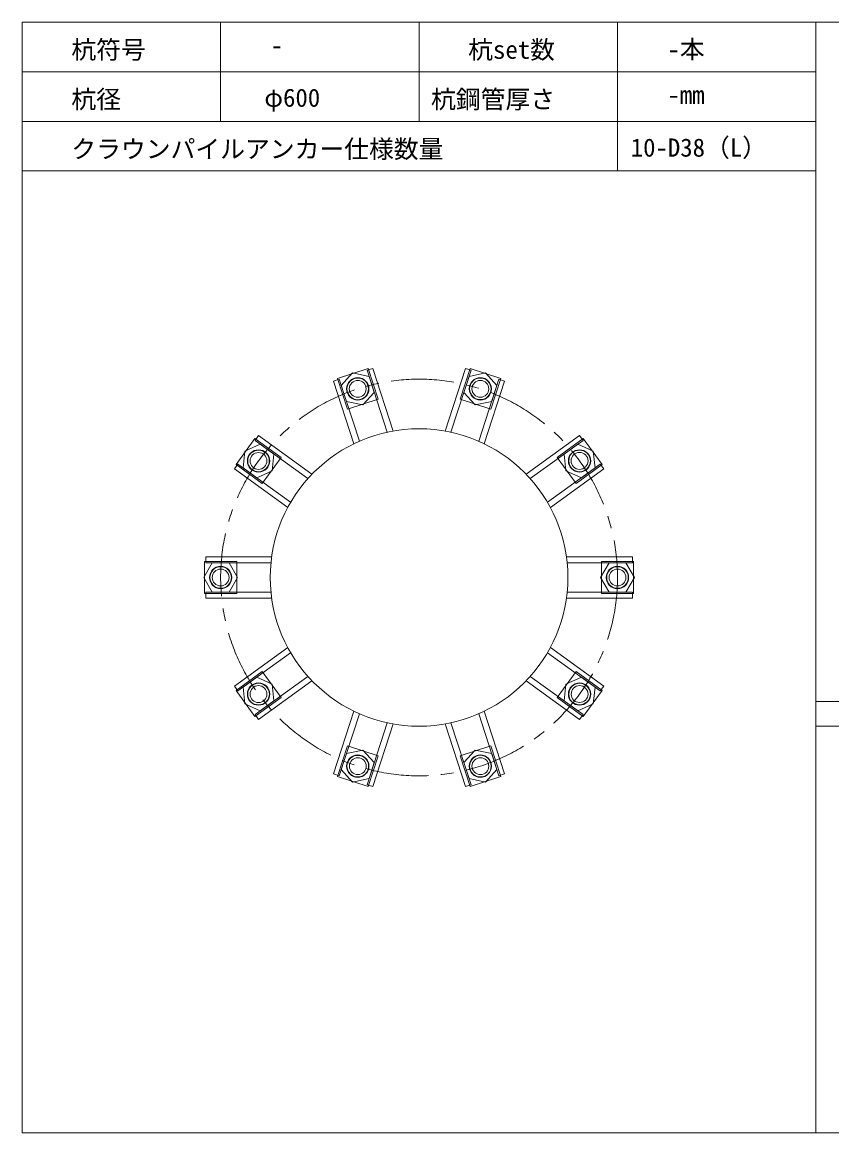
# Model space of a CAD drawing. Units: millimetres, scale not verified. Extents: x -10118 to 10118, y -9578 to 9578.
# Drawn here: x -6818 to -5186, y -2558 to -318 of the extents above; entities that cross this region are included whole.
import ezdxf
from ezdxf.enums import TextEntityAlignment as Align

# ---------------------------------------------------------------- set-up
doc = ezdxf.new("R2010")
doc.units = ezdxf.units.MM
doc.header["$LTSCALE"] = 2
doc.linetypes.add('USER1', pattern=[101.6, 63.5, -12.7, 12.7, -12.7])
for name, color, linetype, lineweight in [('0-1_01_KUI', 5, 'Continuous', 18), ('0-4_09_SUNPO', 3, 'Continuous', 18), ('0-5_07_CENTER', 1, 'USER1', 18), ('0-6_02_KANAMONO', 6, 'Continuous', 18), ('0-7_10_WAKU', 4, 'Continuous', 18), ('0-9_03_ANCHOR', 2, 'Continuous', 18)]:
    doc.layers.add(name, color=color, linetype=linetype, lineweight=lineweight)
doc.styles.add('ＭＳ ゴシック', font='')
doc.styles.get('ＭＳ ゴシック').set_extended_font_data('MS Gothic')

msp = doc.modelspace()

# ---------------------------------------------------------------- linework, layer by layer
at = {"layer": '0-1_01_KUI', "color": 2}
for p, q in [((-5217.673, -1687.673), (-4717.673, -1687.673)), ((-5217.673, -1737.673), (-4717.673, -1737.673))]:
    msp.add_line(p, q, dxfattribs=at)
at = {"layer": '0-1_01_KUI'}
msp.add_circle((-6017.673, -1437.673), 300, dxfattribs=at)
at = {"layer": '0-5_07_CENTER'}
msp.add_circle((-6017.673, -1437.673), 400, dxfattribs=at)
at = {"layer": '0-6_02_KANAMONO'}
for p, q in [((-6122.494, -1019.603), (-6111.082, -1015.895)), ((-6122.494, -1019.603), (-6081.873, -1144.623)), ((-6111.082, -1015.895), (-6070.018, -1142.275)), ((-5924.265, -1015.895), (-5965.328, -1142.275)), ((-5912.852, -1019.603), (-5953.474, -1144.623)), ((-5912.852, -1019.603), (-5924.265, -1015.895)), ((-6178.607, -1037.835), (-6190.019, -1041.543)), ((-6190.019, -1041.543), (-6148.956, -1167.924)), ((-6178.607, -1037.835), (-6137.985, -1162.855)), ((-5856.74, -1037.835), (-5897.361, -1162.855)), ((-5845.327, -1041.543), (-5886.391, -1167.924)), ((-5856.74, -1037.835), (-5845.327, -1041.543)), ((-6348.211, -1161.06), (-6341.158, -1151.351)), ((-6348.211, -1161.06), (-6241.862, -1238.326)), ((-6341.158, -1151.351), (-6233.652, -1229.459)), ((-5694.189, -1151.351), (-5801.695, -1229.459)), ((-5687.136, -1161.06), (-5793.484, -1238.326)), ((-5687.136, -1161.06), (-5694.189, -1151.351)), ((-6382.89, -1208.792), (-6389.944, -1218.5)), ((-6382.89, -1208.792), (-6276.542, -1286.058)), ((-5652.456, -1208.792), (-5758.805, -1286.058)), ((-5652.456, -1208.792), (-5645.403, -1218.5)), ((-6389.944, -1218.5), (-6282.438, -1296.607)), ((-5645.403, -1218.5), (-5752.909, -1296.607)), ((-6447.673, -1396.173), (-6314.789, -1396.173)), ((-6447.673, -1408.173), (-6447.673, -1396.173)), ((-6447.673, -1408.173), (-6316.219, -1408.173)), ((-5587.673, -1396.173), (-5720.558, -1396.173)), ((-5587.673, -1408.173), (-5719.127, -1408.173)), ((-5587.673, -1408.173), (-5587.673, -1396.173)), ((-6447.673, -1467.173), (-6316.219, -1467.173)), ((-6447.673, -1467.173), (-6447.673, -1479.173)), ((-5587.673, -1467.173), (-5719.127, -1467.173)), ((-5587.673, -1467.173), (-5587.673, -1479.173)), ((-6447.673, -1479.173), (-6314.789, -1479.173)), ((-5587.673, -1479.173), (-5720.558, -1479.173)), ((-6389.944, -1656.847), (-6282.438, -1578.739)), ((-6382.89, -1666.555), (-6276.542, -1589.288)), ((-5652.456, -1666.555), (-5758.805, -1589.288)), ((-5645.403, -1656.847), (-5752.909, -1578.739)), ((-6382.89, -1666.555), (-6389.944, -1656.847)), ((-6348.211, -1714.287), (-6241.862, -1637.02)), ((-6341.158, -1723.995), (-6233.652, -1645.888)), ((-5694.189, -1723.995), (-5801.695, -1645.888)), ((-5687.136, -1714.287), (-5793.484, -1637.02)), ((-5652.456, -1666.555), (-5645.403, -1656.847)), ((-6348.211, -1714.287), (-6341.158, -1723.995)), ((-6190.019, -1833.803), (-6148.956, -1707.423)), ((-6178.607, -1837.512), (-6137.985, -1712.491)), ((-5856.74, -1837.512), (-5897.361, -1712.491)), ((-5845.327, -1833.803), (-5886.391, -1707.423)), ((-5687.136, -1714.287), (-5694.189, -1723.995)), ((-6122.494, -1855.744), (-6081.873, -1730.723)), ((-6111.082, -1859.452), (-6070.018, -1733.071)), ((-5924.265, -1859.452), (-5965.328, -1733.071)), ((-5912.852, -1855.744), (-5953.474, -1730.723)), ((-6178.607, -1837.512), (-6190.019, -1833.803)), ((-5856.74, -1837.512), (-5845.327, -1833.803)), ((-6122.494, -1855.744), (-6111.082, -1859.452)), ((-5912.852, -1855.744), (-5924.265, -1859.452))]:
    msp.add_line(p, q, dxfattribs=at)
for points in [[(-6164.073, -1082.565), (-6130.754, -1089.647), (-6107.961, -1064.333), (-6118.487, -1031.936), (-6151.806, -1024.854), (-6174.599, -1050.168)], [(-5927.386, -1064.333), (-5904.593, -1089.647), (-5871.273, -1082.565), (-5860.747, -1050.168), (-5883.54, -1024.854), (-5916.86, -1031.936)], [(-6344.841, -1236.436), (-6313.722, -1222.581), (-6310.161, -1188.704), (-6337.719, -1168.682), (-6368.838, -1182.537), (-6372.399, -1216.414)], [(-5725.185, -1188.704), (-5721.625, -1222.581), (-5690.506, -1236.436), (-5662.948, -1216.414), (-5666.508, -1182.537), (-5697.627, -1168.682)], [(-6400.641, -1467.173), (-6383.61, -1437.673), (-6400.641, -1408.173), (-6434.705, -1408.173), (-6451.737, -1437.673), (-6434.705, -1467.173)], [(-5634.705, -1408.173), (-5651.737, -1437.673), (-5634.705, -1467.173), (-5600.641, -1467.173), (-5583.61, -1437.673), (-5600.641, -1408.173)], [(-6310.161, -1686.642), (-6313.722, -1652.765), (-6344.841, -1638.91), (-6372.399, -1658.932), (-6368.838, -1692.81), (-6337.719, -1706.664)], [(-5690.506, -1638.91), (-5721.625, -1652.765), (-5725.185, -1686.642), (-5697.627, -1706.664), (-5666.508, -1692.81), (-5662.948, -1658.932)], [(-6107.961, -1811.014), (-6130.754, -1785.699), (-6164.073, -1792.782), (-6174.599, -1825.178), (-6151.806, -1850.492), (-6118.487, -1843.41)], [(-5871.273, -1792.782), (-5904.593, -1785.699), (-5927.386, -1811.014), (-5916.86, -1843.41), (-5883.54, -1850.492), (-5860.747, -1825.178)]]:
    msp.add_lwpolyline(points, close=True, dxfattribs=at)
for centre, radius in [((-6141.28, -1057.251), 22.5), ((-6141.328, -1057.266), 21.75), ((-5894.067, -1057.251), 22.5), ((-5894.114, -1057.235), 21.75), ((-6341.28, -1202.559), 22.5), ((-6341.31, -1202.6), 21.75), ((-5694.067, -1202.559), 22.5), ((-5694.096, -1202.518), 21.75), ((-6417.673, -1437.673), 22.5), ((-6417.673, -1437.724), 21.75), ((-5617.673, -1437.673), 22.5), ((-5617.673, -1437.623), 21.75), ((-6341.28, -1672.787), 22.5), ((-6341.25, -1672.828), 21.75), ((-5694.067, -1672.787), 22.5), ((-5694.037, -1672.747), 21.75), ((-6141.28, -1818.096), 22.5), ((-6141.232, -1818.112), 21.75), ((-5894.067, -1818.096), 22.5), ((-5894.019, -1818.08), 21.75)]:
    msp.add_circle(centre, radius, dxfattribs=at)
at = {"layer": '0-7_10_WAKU'}
for p, q in [((-6817.673, -317.673), (-6817.673, -2557.673)), ((-3617.673, -317.673), (-6817.673, -317.673)), ((-6417.673, -417.673), (-6417.673, -317.673)), ((-6017.673, -417.673), (-6017.673, -317.673)), ((-5617.673, -417.673), (-5617.673, -317.673)), ((-5217.673, -317.673), (-5217.673, -2557.673)), ((-5217.673, -417.673), (-6817.673, -417.673)), ((-6417.673, -517.673), (-6417.673, -417.673)), ((-6017.673, -517.673), (-6017.673, -417.673)), ((-5617.673, -517.673), (-5617.673, -417.673)), ((-5217.673, -517.673), (-6817.673, -517.673)), ((-5617.673, -617.673), (-5617.673, -517.673)), ((-5217.673, -617.673), (-6817.673, -617.673)), ((-3617.673, -2557.673), (-6817.673, -2557.673))]:
    msp.add_line(p, q, dxfattribs=at)
at = {"layer": '0-9_03_ANCHOR', "color": 4}
for points in [[(-6120.462, -1016.314), (-6100.376, -1078.133), (-6162.194, -1098.219), (-6182.28, -1036.4)], [(-5853.162, -1036.369), (-5873.248, -1098.188), (-5935.067, -1078.101), (-5914.981, -1016.283)], [(-6348.5, -1157.204), (-6295.914, -1195.41), (-6334.12, -1247.996), (-6386.706, -1209.79)], [(-5648.7, -1209.708), (-5701.286, -1247.915), (-5739.492, -1195.328), (-5686.906, -1157.122)], [(-6450.173, -1405.224), (-6385.173, -1405.224), (-6385.173, -1470.224), (-6450.173, -1470.224)], [(-5585.173, -1470.123), (-5650.173, -1470.123), (-5650.173, -1405.123), (-5585.173, -1405.123)], [(-6386.647, -1665.638), (-6334.06, -1627.432), (-6295.854, -1680.018), (-6348.441, -1718.224)], [(-5686.847, -1718.143), (-5739.433, -1679.937), (-5701.227, -1627.351), (-5648.641, -1665.557)], [(-6182.185, -1838.978), (-6162.098, -1777.159), (-6100.28, -1797.245), (-6120.366, -1859.064)], [(-5914.885, -1859.033), (-5934.971, -1797.214), (-5873.152, -1777.128), (-5853.066, -1838.947)]]:
    msp.add_lwpolyline(points, close=True, dxfattribs=at)
for centre in [(-6141.328, -1057.266), (-5894.114, -1057.235), (-6341.31, -1202.6), (-5694.096, -1202.518), (-6417.673, -1437.724), (-5617.673, -1437.623), (-6341.25, -1672.828), (-5694.037, -1672.747), (-6141.232, -1818.112), (-5894.019, -1818.08)]:
    msp.add_circle(centre, 17, dxfattribs=at)

# ---------------------------------------------------------------- texts
at = {"layer": '0-4_09_SUNPO', "color": 7, "style": 'ＭＳ ゴシック'}
for s, p in [('杭符号', (-6718.641, -402.409)), ('杭set数', (-5918.641, -402.409)), ('-本', (-5516.936, -401.557)), ('-', (-6316.936, -393.318)), ('杭径', (-6718.641, -502.409)), ('φ600', (-6329.72, -499.284)), ('杭鋼管厚さ', (-5993.548, -502.409)), ('-mm', (-5516.936, -493.318)), ('クラウンパイルアンカー仕様数量', (-6718.641, -602.693)), ('10-D38（L）', (-5590.887, -599.852))]:
    msp.add_text(s, height=36.66, dxfattribs=at).set_placement(p, align=Align.BOTTOM_LEFT)

doc.saveas('drawing.dxf')
